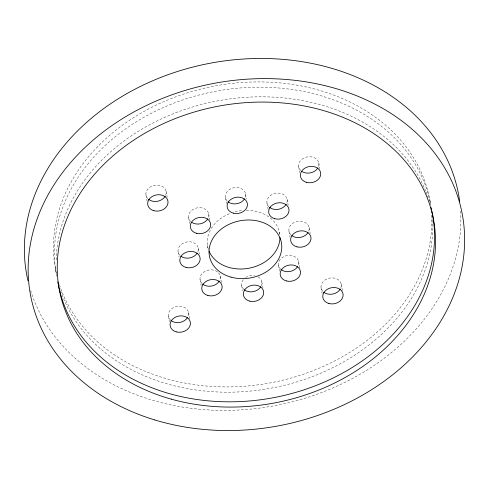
<?xml version="1.0" encoding="UTF-8"?>
<svg xmlns="http://www.w3.org/2000/svg" width="489" height="489" viewBox="0 0 489 489"><rect width="100%" height="100%" fill="white"/><g stroke="black" fill="none" stroke-linecap="round" stroke-linejoin="round"><path stroke-width="0.37" stroke-dasharray="2.44 1.83" d="M429.941 200.679L430.644 204.439M318.773 162.8L319.879 168.736M341.169 283.962L342.416 290.631M298.626 166.547L299.739 172.476M321.022 287.703L322.135 293.632M309.097 227.519L310.209 233.449M287.067 199.182L288.174 205.117M298.565 261.377L299.812 268.051M288.944 231.26L290.056 237.189M279.402 232.104L280.154 236.12M266.921 202.923L268.125 209.359M278.418 265.117L279.531 271.053M245.545 193.833L246.517 199.023M261.804 281.786L262.917 287.715M225.392 197.574L226.499 203.503M241.652 285.527L242.623 290.717M208.687 213.742L209.934 220.411M220.184 275.937L221.431 282.605M207.458 245.466L208.345 250.221M198.253 248.1L199.359 254.035M188.54 217.483L189.653 223.412M200.038 279.677L201.15 285.607M178.1 251.847L179.066 257.037M166.077 191.162L167.189 197.091M188.479 312.318L189.683 318.749M145.936 194.903L147.14 201.334M168.332 316.059L169.396 321.75M55.288 268.168L56.272 273.424M208.265 249.023A36.608 29.04 -10.6 0 1 230.594 213.271M234.958 211.878A36.608 29.04 -10.6 0 1 242.874 210.514M246.297 210.356A36.608 29.04 -10.6 0 1 279.739 233.895M280.619 269.182A10.251 8.13 -10.6 0 1 280.906 258.602A10.251 8.13 -10.6 0 1 293.913 256.187A10.251 8.13 -10.6 0 1 297.966 265.961M258.064 276.823A10.251 8.13 -10.6 0 1 261.273 285.869M244.011 289.525A10.251 8.13 -10.6 0 1 243.369 279.549M245.576 277.556A10.251 8.13 -10.6 0 1 254.683 275.625M218.467 272.758A10.251 8.13 -10.6 0 1 219.585 280.515M202.238 283.736A10.251 8.13 -10.6 0 1 203.754 272.128A10.251 8.13 -10.6 0 1 218.076 272.373M180.056 255.466A10.251 8.13 -10.6 0 1 180.759 244.873A10.251 8.13 -10.6 0 1 193.821 242.782A10.251 8.13 -10.6 0 1 197.477 252.679M190.741 221.541A10.251 8.13 -10.6 0 1 191.028 210.961A10.251 8.13 -10.6 0 1 204.035 208.546A10.251 8.13 -10.6 0 1 208.088 218.32M227.348 201.193A10.251 8.13 -10.6 0 1 233.993 187.709A10.251 8.13 -10.6 0 1 245.013 197.917M269.121 206.988A10.251 8.13 -10.6 0 1 269.408 196.407A10.251 8.13 -10.6 0 1 282.416 193.992A10.251 8.13 -10.6 0 1 286.468 203.766M290.906 234.879A10.251 8.13 -10.6 0 1 297.544 221.395A10.251 8.13 -10.6 0 1 308.565 231.603M460.607 211.114A219.628 174.243 -10.6 0 1 273.681 405.876A219.628 174.243 -10.6 0 1 30.471 290.001M56.272 259.971A190.343 151.009 -10.6 0 1 218.045 100.807A190.343 151.009 -10.6 0 1 425.84 191.492M426.115 192.177A190.343 151.009 -10.6 0 1 428.138 197.684M432.539 219.72A190.343 151.009 -10.6 0 1 272.037 387.991A190.343 151.009 -10.6 0 1 60.557 290.411M56.81 276.291A190.343 151.009 -10.6 0 1 214.708 91.455A190.343 151.009 -10.6 0 1 430.662 204.506M170.533 320.118A10.251 8.13 -10.6 0 1 176.657 306.505A10.251 8.13 -10.6 0 1 188.1 316.401M322.838 291.377A10.251 8.13 -10.6 0 1 329.983 278.033A10.251 8.13 -10.6 0 1 340.57 288.541M300.821 170.606A10.251 8.13 -10.6 0 1 306.951 156.993A10.251 8.13 -10.6 0 1 318.394 166.89M147.745 198.577A10.251 8.13 -10.6 0 1 154.891 185.233A10.251 8.13 -10.6 0 1 165.478 195.741M56.278 273.18A190.343 151.009 -10.6 0 1 215.533 85.862A190.343 151.009 -10.6 0 1 430.522 204.286M431.591 215.197A190.343 151.009 -10.6 0 1 270.148 382.905A190.343 151.009 -10.6 0 1 59.346 284.457"/><path stroke-width="0.73" d="M279.971 237.55A36.608 29.04 -10.6 0 1 249.256 268.168A36.608 29.04 -10.6 0 1 209.115 251.315M297.703 266.444A10.251 8.13 -10.6 0 1 281.034 269.543M260.747 286.847A10.251 8.13 -10.6 0 1 244.445 289.873M219.323 281.004A10.251 8.13 -10.6 0 1 202.654 284.097M197.195 253.161A10.251 8.13 -10.6 0 1 180.893 256.187M207.825 218.809A10.251 8.13 -10.6 0 1 191.602 222.244M244.488 198.889A10.251 8.13 -10.6 0 1 228.186 201.92M286.206 204.255A10.251 8.13 -10.6 0 1 269.537 207.348M308.046 232.575A10.251 8.13 -10.6 0 1 291.737 235.6M27.995 280.833A219.628 174.243 -10.6 0 1 211.548 62.971A219.628 174.243 -10.6 0 1 459.703 201.657M431.848 211.059A190.343 151.009 -10.6 0 1 273.663 397.661A190.343 151.009 -10.6 0 1 57.867 281.841M431.023 207.507A190.343 151.009 -10.6 0 1 431.53 209.634M187.617 317.385A10.251 8.13 -10.6 0 1 170.948 320.478M340.307 289.03A10.251 8.13 -10.6 0 1 323.639 292.122M317.911 167.874A10.251 8.13 -10.6 0 1 301.689 171.303M165.221 196.23A10.251 8.13 -10.6 0 1 148.552 199.323M230.924 277.11A36.608 29.04 -10.6 0 0 281.542 243.534A36.608 29.04 -10.6 0 0 223.742 227.312A36.608 29.04 -10.6 0 0 230.924 277.11M249.775 301.157A10.251 8.13 -10.6 0 0 263.608 291.426A10.251 8.13 -10.6 0 0 247.214 287.306A10.251 8.13 -10.6 0 0 249.775 301.157M207.904 295.478A10.251 8.13 -10.6 0 0 222.079 286.077A10.251 8.13 -10.6 0 0 205.893 281.53A10.251 8.13 -10.6 0 0 207.904 295.478M186.217 267.471A10.251 8.13 -10.6 0 0 200.056 257.74A10.251 8.13 -10.6 0 0 183.662 253.62A10.251 8.13 -10.6 0 0 186.217 267.471M196.407 233.284A10.251 8.13 -10.6 0 0 210.582 223.883A10.251 8.13 -10.6 0 0 194.396 219.335A10.251 8.13 -10.6 0 0 196.407 233.284M233.516 213.204A10.251 8.13 -10.6 0 0 247.348 203.473A10.251 8.13 -10.6 0 0 230.955 199.353A10.251 8.13 -10.6 0 0 233.516 213.204M274.787 218.724A10.251 8.13 -10.6 0 0 288.962 209.323A10.251 8.13 -10.6 0 0 272.776 204.781A10.251 8.13 -10.6 0 0 274.787 218.724M297.067 246.884A10.251 8.13 -10.6 0 0 310.9 237.153A10.251 8.13 -10.6 0 0 294.506 233.039A10.251 8.13 -10.6 0 0 297.067 246.884M286.285 280.918A10.251 8.13 -10.6 0 0 300.46 271.517A10.251 8.13 -10.6 0 0 284.274 266.976A10.251 8.13 -10.6 0 0 286.285 280.918M154.787 419.947A219.628 174.243 -10.6 0 0 463.743 223.98A219.628 174.243 -10.6 0 0 120.63 119.799A219.628 174.243 -10.6 0 0 154.787 419.947M328.889 303.498A10.251 8.13 -10.6 0 0 343.064 294.097A10.251 8.13 -10.6 0 0 326.884 289.555A10.251 8.13 -10.6 0 0 328.889 303.498M306.493 182.342A10.251 8.13 -10.6 0 0 320.668 172.941A10.251 8.13 -10.6 0 0 304.482 168.399A10.251 8.13 -10.6 0 0 306.493 182.342M153.803 210.698A10.251 8.13 -10.6 0 0 167.978 201.297A10.251 8.13 -10.6 0 0 151.792 196.755A10.251 8.13 -10.6 0 0 153.803 210.698M176.199 331.854A10.251 8.13 -10.6 0 0 190.374 322.453A10.251 8.13 -10.6 0 0 174.188 317.911A10.251 8.13 -10.6 0 0 176.199 331.854M171.431 399.189A190.343 151.009 -10.6 0 0 434.263 224.219A190.343 151.009 -10.6 0 0 133.466 140.325A190.343 151.009 -10.6 0 0 171.431 399.189"/></g></svg>
